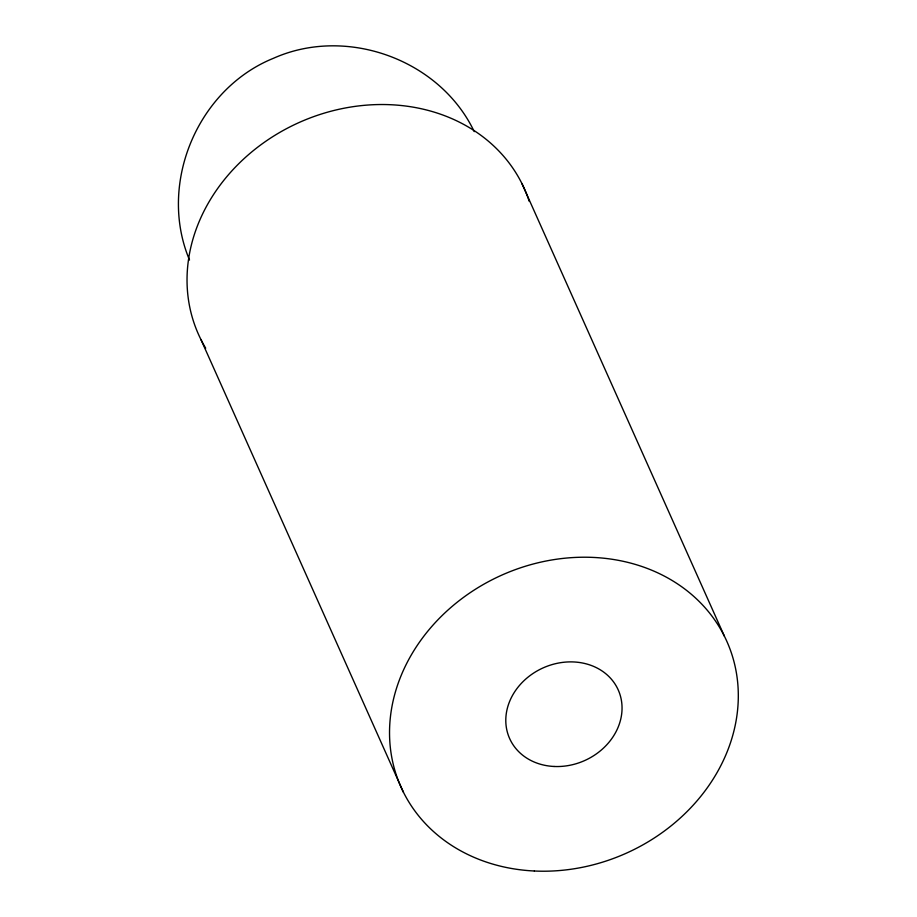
<?xml version="1.0" encoding="UTF-8"?>
<svg xmlns="http://www.w3.org/2000/svg" width="917" height="917" viewBox="0 0 917 917"><rect width="100%" height="100%" fill="white"/><g stroke="black" fill="none" stroke-linecap="round" stroke-linejoin="round"><path stroke-width="1.38" d="M474.238 131.624C439.839 59.387 346.339 25.722 273.495 58.275C197.212 89.109 157.609 184.157 189.521 260.05M521.888 183.492L724.396 636.192M200.938 339.542L403.434 792.242M205.695 348.196A178.471 152.337 -24.1 0 1 298.185 122.924A178.471 152.337 -24.1 0 1 529.247 201.385M534.359 871.001A178.471 152.337 -24.1 0 0 727.536 642.932A178.471 152.337 -24.1 0 0 429.855 628.718A178.471 152.337 -24.1 0 0 534.359 871.001M554.063 766.474A59.49 50.779 -24.1 0 0 618.459 690.455A59.49 50.779 -24.1 0 0 519.228 685.721A59.49 50.779 -24.1 0 0 554.063 766.474"/></g></svg>
